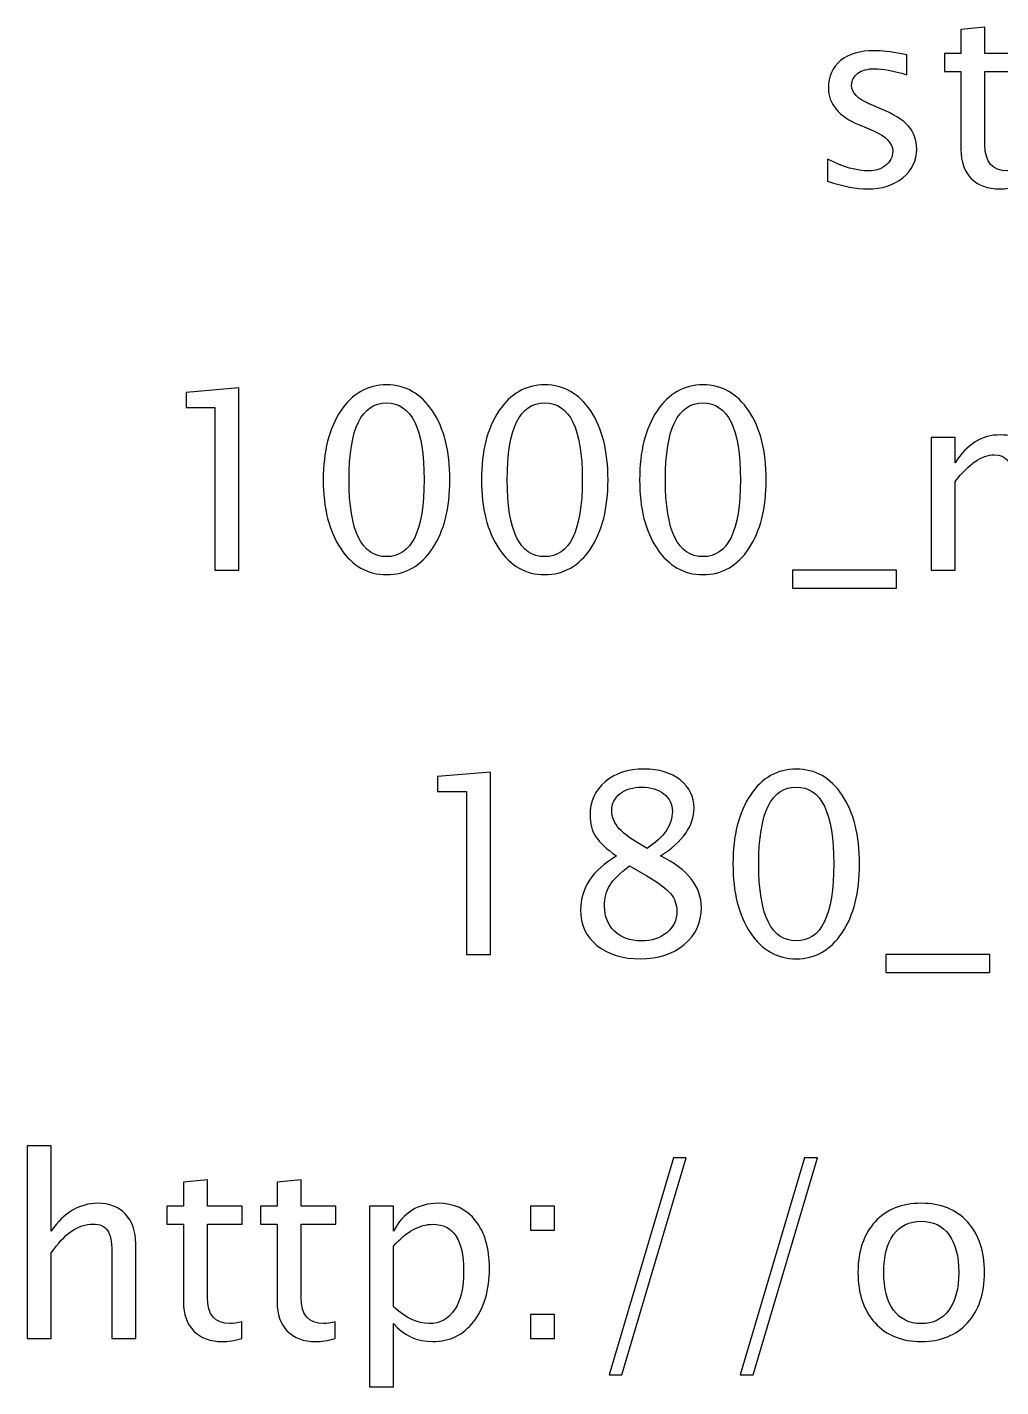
# Model space of a CAD drawing. Header units: centimetres. Extents: x -20.5 to 12.2, y -29.8 to 14.1.
# Drawn here: x -12.23 to -7.29, y 7.07 to 13.98 of the extents above; entities that cross this region are included whole.
import ezdxf

# ---------------------------------------------------------------- set-up
doc = ezdxf.new("R2010")
doc.units = ezdxf.units.CM
doc.header["$MEASUREMENT"] = 0
doc.layers.add('Layer 1', color=7, linetype='Continuous')

msp = doc.modelspace()

# ---------------------------------------------------------------- linework, layer by layer
at = {"layer": 'Layer 1'}
for points, knots in [([(-7.19645, 13.17065), (-7.23413, 13.16028), (-7.26693, 13.1552), (-7.29466, 13.1552), (-7.29466, 13.1552), (-7.35689, 13.1552), (-7.40536, 13.17298), (-7.44008, 13.20854), (-7.44008, 13.20854), (-7.475, 13.2441), (-7.49236, 13.29342), (-7.49236, 13.35671), (-7.49236, 13.35671), (-7.49236, 13.35671), (-7.49236, 13.7521), (-7.49236, 13.7521), (-7.49236, 13.7521), (-7.49236, 13.7521), (-7.5766, 13.7521), (-7.5766, 13.7521), (-7.5766, 13.7521), (-7.5766, 13.7521), (-7.5766, 13.84354), (-7.5766, 13.84354), (-7.5766, 13.84354), (-7.5766, 13.84354), (-7.49236, 13.84354), (-7.49236, 13.84354), (-7.49236, 13.84354), (-7.49236, 13.84354), (-7.49236, 13.96525), (-7.49236, 13.96525), (-7.49236, 13.96525), (-7.49236, 13.96525), (-7.37044, 13.97689), (-7.37044, 13.97689), (-7.37044, 13.97689), (-7.37044, 13.97689), (-7.37044, 13.84354), (-7.37044, 13.84354), (-7.37044, 13.84354), (-7.37044, 13.84354), (-7.19391, 13.84354), (-7.19391, 13.84354), (-7.19391, 13.84354), (-7.19391, 13.84354), (-7.19391, 13.7521), (-7.19391, 13.7521), (-7.19391, 13.7521), (-7.19391, 13.7521), (-7.37044, 13.7521), (-7.37044, 13.7521), (-7.37044, 13.7521), (-7.37044, 13.7521), (-7.37044, 13.37872), (-7.37044, 13.37872), (-7.37044, 13.37872), (-7.37044, 13.29067), (-7.33213, 13.24664), (-7.25572, 13.24664), (-7.25572, 13.24664), (-7.23942, 13.24664), (-7.21973, 13.24939), (-7.19645, 13.25468), (-7.19645, 13.25468), (-7.19645, 13.25468), (-7.19645, 13.17065), (-7.19645, 13.17065)], [0, 0, 0, 0, 0.0555556, 0.0555556, 0.0555556, 0.0555556, 0.1111111, 0.1111111, 0.1111111, 0.1111111, 0.1666667, 0.1666667, 0.1666667, 0.1666667, 0.2222222, 0.2222222, 0.2222222, 0.2222222, 0.2777778, 0.2777778, 0.2777778, 0.2777778, 0.3333333, 0.3333333, 0.3333333, 0.3333333, 0.3888889, 0.3888889, 0.3888889, 0.3888889, 0.4444444, 0.4444444, 0.4444444, 0.4444444, 0.5, 0.5, 0.5, 0.5, 0.5555556, 0.5555556, 0.5555556, 0.5555556, 0.6111111, 0.6111111, 0.6111111, 0.6111111, 0.6666667, 0.6666667, 0.6666667, 0.6666667, 0.7222222, 0.7222222, 0.7222222, 0.7222222, 0.7777778, 0.7777778, 0.7777778, 0.7777778, 0.8333333, 0.8333333, 0.8333333, 0.8333333, 0.8888889, 0.8888889, 0.8888889, 0.8888889, 1, 1, 1, 1]), ([(-8.16906, 13.19457), (-8.16906, 13.19457), (-8.16906, 13.30633), (-8.16906, 13.30633), (-8.16906, 13.30633), (-8.08926, 13.26654), (-8.02005, 13.24664), (-7.96099, 13.24664), (-7.96099, 13.24664), (-7.92585, 13.24664), (-7.89664, 13.25617), (-7.87357, 13.27522), (-7.87357, 13.27522), (-7.8505, 13.29405), (-7.83886, 13.31776), (-7.83886, 13.34634), (-7.83886, 13.34634), (-7.83886, 13.38803), (-7.87124, 13.42254), (-7.93601, 13.44984), (-7.93601, 13.44984), (-7.93601, 13.44984), (-8.00735, 13.48011), (-8.00735, 13.48011), (-8.00735, 13.48011), (-8.11254, 13.52371), (-8.16525, 13.58679), (-8.16525, 13.6687), (-8.16525, 13.6687), (-8.16525, 13.72734), (-8.14451, 13.77348), (-8.10302, 13.80713), (-8.10302, 13.80713), (-8.06153, 13.84079), (-8.00459, 13.85751), (-7.93242, 13.85751), (-7.93242, 13.85751), (-7.89495, 13.85751), (-7.84838, 13.85243), (-7.79314, 13.84206), (-7.79314, 13.84206), (-7.79314, 13.84206), (-7.76774, 13.83719), (-7.76774, 13.83719), (-7.76774, 13.83719), (-7.76774, 13.83719), (-7.76774, 13.73559), (-7.76774, 13.73559), (-7.76774, 13.73559), (-7.83568, 13.75591), (-7.88987, 13.76607), (-7.9303, 13.76607), (-7.9303, 13.76607), (-7.96586, 13.76607), (-7.99401, 13.75824), (-8.01539, 13.74279), (-8.01539, 13.74279), (-8.03656, 13.72734), (-8.04714, 13.70659), (-8.04714, 13.68056), (-8.04714, 13.68056), (-8.04714, 13.64394), (-8.01751, 13.61282), (-7.95803, 13.58764), (-7.95803, 13.58764), (-7.95803, 13.58764), (-7.8994, 13.56287), (-7.8994, 13.56287), (-7.8994, 13.56287), (-7.83293, 13.53493), (-7.78594, 13.5053), (-7.75843, 13.47418), (-7.75843, 13.47418), (-7.7307, 13.44307), (-7.71694, 13.40412), (-7.71694, 13.35755), (-7.71694, 13.35755), (-7.71694, 13.2985), (-7.74022, 13.25003), (-7.787, 13.21214), (-7.787, 13.21214), (-7.83357, 13.17425), (-7.89326, 13.1552), (-7.96586, 13.1552), (-7.96586, 13.1552), (-8.02174, 13.1552), (-8.08926, 13.16832), (-8.16906, 13.19457)], [0, 0, 0, 0, 0.0434783, 0.0434783, 0.0434783, 0.0434783, 0.0869565, 0.0869565, 0.0869565, 0.0869565, 0.1304348, 0.1304348, 0.1304348, 0.1304348, 0.173913, 0.173913, 0.173913, 0.173913, 0.2173913, 0.2173913, 0.2173913, 0.2173913, 0.2608696, 0.2608696, 0.2608696, 0.2608696, 0.3043478, 0.3043478, 0.3043478, 0.3043478, 0.3478261, 0.3478261, 0.3478261, 0.3478261, 0.3913043, 0.3913043, 0.3913043, 0.3913043, 0.4347826, 0.4347826, 0.4347826, 0.4347826, 0.4782609, 0.4782609, 0.4782609, 0.4782609, 0.5217391, 0.5217391, 0.5217391, 0.5217391, 0.5652174, 0.5652174, 0.5652174, 0.5652174, 0.6086957, 0.6086957, 0.6086957, 0.6086957, 0.6521739, 0.6521739, 0.6521739, 0.6521739, 0.6956522, 0.6956522, 0.6956522, 0.6956522, 0.7391304, 0.7391304, 0.7391304, 0.7391304, 0.7826087, 0.7826087, 0.7826087, 0.7826087, 0.826087, 0.826087, 0.826087, 0.826087, 0.8695652, 0.8695652, 0.8695652, 0.8695652, 0.9130435, 0.9130435, 0.9130435, 0.9130435, 1, 1, 1, 1]), ([(-10.40838, 11.19601), (-10.50469, 11.19601), (-10.58237, 11.24025), (-10.64121, 11.32851), (-10.64121, 11.32851), (-10.70027, 11.41678), (-10.72969, 11.5332), (-10.72969, 11.67798), (-10.72969, 11.67798), (-10.72969, 11.82276), (-10.70027, 11.93917), (-10.64121, 12.02744), (-10.64121, 12.02744), (-10.58237, 12.1157), (-10.50469, 12.15994), (-10.40838, 12.15994), (-10.40838, 12.15994), (-10.31165, 12.15994), (-10.23397, 12.11591), (-10.17512, 12.02786), (-10.17512, 12.02786), (-10.11649, 11.93981), (-10.08707, 11.82318), (-10.08707, 11.67798), (-10.08707, 11.67798), (-10.08707, 11.5332), (-10.11649, 11.41678), (-10.17512, 11.32851), (-10.17512, 11.32851), (-10.23397, 11.24025), (-10.31165, 11.19601), (-10.40838, 11.19601)], [0, 0, 0, 0, 0.1111111, 0.1111111, 0.1111111, 0.1111111, 0.2222222, 0.2222222, 0.2222222, 0.2222222, 0.3333333, 0.3333333, 0.3333333, 0.3333333, 0.4444444, 0.4444444, 0.4444444, 0.4444444, 0.5555556, 0.5555556, 0.5555556, 0.5555556, 0.6666667, 0.6666667, 0.6666667, 0.6666667, 0.7777778, 0.7777778, 0.7777778, 0.7777778, 1, 1, 1, 1]), ([(-9.60532, 11.19601), (-9.70163, 11.19601), (-9.77931, 11.24025), (-9.83815, 11.32851), (-9.83815, 11.32851), (-9.89721, 11.41678), (-9.92663, 11.5332), (-9.92663, 11.67798), (-9.92663, 11.67798), (-9.92663, 11.82276), (-9.89721, 11.93917), (-9.83815, 12.02744), (-9.83815, 12.02744), (-9.77931, 12.1157), (-9.70163, 12.15994), (-9.60532, 12.15994), (-9.60532, 12.15994), (-9.50859, 12.15994), (-9.43091, 12.11591), (-9.37206, 12.02786), (-9.37206, 12.02786), (-9.31343, 11.93981), (-9.28401, 11.82318), (-9.28401, 11.67798), (-9.28401, 11.67798), (-9.28401, 11.5332), (-9.31343, 11.41678), (-9.37206, 11.32851), (-9.37206, 11.32851), (-9.43091, 11.24025), (-9.50859, 11.19601), (-9.60532, 11.19601)], [0, 0, 0, 0, 0.1111111, 0.1111111, 0.1111111, 0.1111111, 0.2222222, 0.2222222, 0.2222222, 0.2222222, 0.3333333, 0.3333333, 0.3333333, 0.3333333, 0.4444444, 0.4444444, 0.4444444, 0.4444444, 0.5555556, 0.5555556, 0.5555556, 0.5555556, 0.6666667, 0.6666667, 0.6666667, 0.6666667, 0.7777778, 0.7777778, 0.7777778, 0.7777778, 1, 1, 1, 1]), ([(-8.80226, 11.19601), (-8.89857, 11.19601), (-8.97625, 11.24025), (-9.03509, 11.32851), (-9.03509, 11.32851), (-9.09415, 11.41678), (-9.12357, 11.5332), (-9.12357, 11.67798), (-9.12357, 11.67798), (-9.12357, 11.82276), (-9.09415, 11.93917), (-9.03509, 12.02744), (-9.03509, 12.02744), (-8.97625, 12.1157), (-8.89857, 12.15994), (-8.80226, 12.15994), (-8.80226, 12.15994), (-8.70553, 12.15994), (-8.62785, 12.11591), (-8.569, 12.02786), (-8.569, 12.02786), (-8.51037, 11.93981), (-8.48095, 11.82318), (-8.48095, 11.67798), (-8.48095, 11.67798), (-8.48095, 11.5332), (-8.51037, 11.41678), (-8.569, 11.32851), (-8.569, 11.32851), (-8.62785, 11.24025), (-8.70553, 11.19601), (-8.80226, 11.19601)], [0, 0, 0, 0, 0.1111111, 0.1111111, 0.1111111, 0.1111111, 0.2222222, 0.2222222, 0.2222222, 0.2222222, 0.3333333, 0.3333333, 0.3333333, 0.3333333, 0.4444444, 0.4444444, 0.4444444, 0.4444444, 0.5555556, 0.5555556, 0.5555556, 0.5555556, 0.6666667, 0.6666667, 0.6666667, 0.6666667, 0.7777778, 0.7777778, 0.7777778, 0.7777778, 1, 1, 1, 1]), ([(-11.28002, 11.21887), (-11.28002, 11.21887), (-11.28002, 12.04564), (-11.28002, 12.04564), (-11.28002, 12.04564), (-11.28002, 12.04564), (-11.42607, 12.04564), (-11.42607, 12.04564), (-11.42607, 12.04564), (-11.42607, 12.04564), (-11.42607, 12.12184), (-11.42607, 12.12184), (-11.42607, 12.12184), (-11.42607, 12.12184), (-11.1581, 12.1447), (-11.1581, 12.1447), (-11.1581, 12.1447), (-11.1581, 12.1447), (-11.1581, 11.21887), (-11.1581, 11.21887), (-11.1581, 11.21887), (-11.1581, 11.21887), (-11.28002, 11.21887), (-11.28002, 11.21887)], [0, 0, 0, 0, 0.1428571, 0.1428571, 0.1428571, 0.1428571, 0.2857143, 0.2857143, 0.2857143, 0.2857143, 0.4285714, 0.4285714, 0.4285714, 0.4285714, 0.5714286, 0.5714286, 0.5714286, 0.5714286, 0.7142857, 0.7142857, 0.7142857, 0.7142857, 1, 1, 1, 1]), ([(-10.40859, 11.28745), (-10.28138, 11.28745), (-10.21788, 11.41763), (-10.21788, 11.67798), (-10.21788, 11.67798), (-10.21788, 11.93833), (-10.28138, 12.0685), (-10.40859, 12.0685), (-10.40859, 12.0685), (-10.53538, 12.0685), (-10.59888, 11.93833), (-10.59888, 11.67798), (-10.59888, 11.67798), (-10.59888, 11.41763), (-10.53538, 11.28745), (-10.40859, 11.28745)], [0, 0, 0, 0, 0.2, 0.2, 0.2, 0.2, 0.4, 0.4, 0.4, 0.4, 0.6, 0.6, 0.6, 0.6, 1, 1, 1, 1]), ([(-9.60553, 11.28745), (-9.47832, 11.28745), (-9.41482, 11.41763), (-9.41482, 11.67798), (-9.41482, 11.67798), (-9.41482, 11.93833), (-9.47832, 12.0685), (-9.60553, 12.0685), (-9.60553, 12.0685), (-9.73232, 12.0685), (-9.79582, 11.93833), (-9.79582, 11.67798), (-9.79582, 11.67798), (-9.79582, 11.41763), (-9.73232, 11.28745), (-9.60553, 11.28745)], [0, 0, 0, 0, 0.2, 0.2, 0.2, 0.2, 0.4, 0.4, 0.4, 0.4, 0.6, 0.6, 0.6, 0.6, 1, 1, 1, 1]), ([(-8.80247, 11.28745), (-8.67526, 11.28745), (-8.61176, 11.41763), (-8.61176, 11.67798), (-8.61176, 11.67798), (-8.61176, 11.93833), (-8.67526, 12.0685), (-8.80247, 12.0685), (-8.80247, 12.0685), (-8.92926, 12.0685), (-8.99276, 11.93833), (-8.99276, 11.67798), (-8.99276, 11.67798), (-8.99276, 11.41763), (-8.92926, 11.28745), (-8.80247, 11.28745)], [0, 0, 0, 0, 0.2, 0.2, 0.2, 0.2, 0.4, 0.4, 0.4, 0.4, 0.6, 0.6, 0.6, 0.6, 1, 1, 1, 1]), ([(-7.6436, 11.21887), (-7.6436, 11.21887), (-7.6436, 11.89197), (-7.6436, 11.89197), (-7.6436, 11.89197), (-7.6436, 11.89197), (-7.52168, 11.89197), (-7.52168, 11.89197), (-7.52168, 11.89197), (-7.52168, 11.89197), (-7.52168, 11.76476), (-7.52168, 11.76476), (-7.52168, 11.76476), (-7.4622, 11.85895), (-7.386, 11.90594), (-7.29266, 11.90594), (-7.29266, 11.90594), (-7.2027, 11.90594), (-7.14153, 11.85895), (-7.10893, 11.76476), (-7.10893, 11.76476), (-7.05114, 11.8598), (-6.97579, 11.90721), (-6.88329, 11.90721), (-6.88329, 11.90721), (-6.82424, 11.90721), (-6.77831, 11.88985), (-6.7455, 11.85493), (-6.7455, 11.85493), (-6.71269, 11.82), (-6.69618, 11.77111), (-6.69618, 11.70824), (-6.69618, 11.70824), (-6.69618, 11.70824), (-6.69618, 11.21887), (-6.69618, 11.21887), (-6.69618, 11.21887), (-6.69618, 11.21887), (-6.8181, 11.21887), (-6.8181, 11.21887), (-6.8181, 11.21887), (-6.8181, 11.21887), (-6.8181, 11.68814), (-6.8181, 11.68814), (-6.8181, 11.68814), (-6.8181, 11.76476), (-6.84858, 11.80307), (-6.90954, 11.80307), (-6.90954, 11.80307), (-6.97283, 11.80307), (-7.03929, 11.75841), (-7.10893, 11.66887), (-7.10893, 11.66887), (-7.10893, 11.66887), (-7.10893, 11.21887), (-7.10893, 11.21887), (-7.10893, 11.21887), (-7.10893, 11.21887), (-7.23085, 11.21887), (-7.23085, 11.21887), (-7.23085, 11.21887), (-7.23085, 11.21887), (-7.23085, 11.68856), (-7.23085, 11.68856), (-7.23085, 11.68856), (-7.23085, 11.76582), (-7.26175, 11.80434), (-7.32377, 11.80434), (-7.32377, 11.80434), (-7.38537, 11.80434), (-7.45141, 11.75947), (-7.52168, 11.66951), (-7.52168, 11.66951), (-7.52168, 11.66951), (-7.52168, 11.21887), (-7.52168, 11.21887), (-7.52168, 11.21887), (-7.52168, 11.21887), (-7.6436, 11.21887), (-7.6436, 11.21887)], [0, 0, 0, 0, 0.047619, 0.047619, 0.047619, 0.047619, 0.0952381, 0.0952381, 0.0952381, 0.0952381, 0.1428571, 0.1428571, 0.1428571, 0.1428571, 0.1904762, 0.1904762, 0.1904762, 0.1904762, 0.2380952, 0.2380952, 0.2380952, 0.2380952, 0.2857143, 0.2857143, 0.2857143, 0.2857143, 0.3333333, 0.3333333, 0.3333333, 0.3333333, 0.3809524, 0.3809524, 0.3809524, 0.3809524, 0.4285714, 0.4285714, 0.4285714, 0.4285714, 0.4761905, 0.4761905, 0.4761905, 0.4761905, 0.5238095, 0.5238095, 0.5238095, 0.5238095, 0.5714286, 0.5714286, 0.5714286, 0.5714286, 0.6190476, 0.6190476, 0.6190476, 0.6190476, 0.6666667, 0.6666667, 0.6666667, 0.6666667, 0.7142857, 0.7142857, 0.7142857, 0.7142857, 0.7619048, 0.7619048, 0.7619048, 0.7619048, 0.8095238, 0.8095238, 0.8095238, 0.8095238, 0.8571429, 0.8571429, 0.8571429, 0.8571429, 0.9047619, 0.9047619, 0.9047619, 0.9047619, 1, 1, 1, 1]), ([(-8.34718, 11.12743), (-8.34718, 11.12743), (-8.34718, 11.21887), (-8.34718, 11.21887), (-8.34718, 11.21887), (-8.34718, 11.21887), (-7.81886, 11.21887), (-7.81886, 11.21887), (-7.81886, 11.21887), (-7.81886, 11.21887), (-7.81886, 11.12743), (-7.81886, 11.12743), (-7.81886, 11.12743), (-7.81886, 11.12743), (-8.34718, 11.12743), (-8.34718, 11.12743)], [0, 0, 0, 0, 0.2, 0.2, 0.2, 0.2, 0.4, 0.4, 0.4, 0.4, 0.6, 0.6, 0.6, 0.6, 1, 1, 1, 1]), ([(-10.00314, 9.2673), (-10.00314, 9.2673), (-10.00314, 10.09407), (-10.00314, 10.09407), (-10.00314, 10.09407), (-10.00314, 10.09407), (-10.14919, 10.09407), (-10.14919, 10.09407), (-10.14919, 10.09407), (-10.14919, 10.09407), (-10.14919, 10.17027), (-10.14919, 10.17027), (-10.14919, 10.17027), (-10.14919, 10.17027), (-9.88122, 10.19313), (-9.88122, 10.19313), (-9.88122, 10.19313), (-9.88122, 10.19313), (-9.88122, 9.2673), (-9.88122, 9.2673), (-9.88122, 9.2673), (-9.88122, 9.2673), (-10.00314, 9.2673), (-10.00314, 9.2673)], [0, 0, 0, 0, 0.1428571, 0.1428571, 0.1428571, 0.1428571, 0.2857143, 0.2857143, 0.2857143, 0.2857143, 0.4285714, 0.4285714, 0.4285714, 0.4285714, 0.5714286, 0.5714286, 0.5714286, 0.5714286, 0.7142857, 0.7142857, 0.7142857, 0.7142857, 1, 1, 1, 1]), ([(-9.24072, 9.76705), (-9.2911, 9.80218), (-9.32623, 9.83478), (-9.34592, 9.86505), (-9.34592, 9.86505), (-9.3656, 9.8951), (-9.37534, 9.93151), (-9.37534, 9.97406), (-9.37534, 9.97406), (-9.37534, 10.04348), (-9.34994, 10.1), (-9.29935, 10.14339), (-9.29935, 10.14339), (-9.24855, 10.18678), (-9.1823, 10.20837), (-9.1006, 10.20837), (-9.1006, 10.20837), (-9.02524, 10.20837), (-8.96407, 10.18996), (-8.91729, 10.15313), (-8.91729, 10.15313), (-8.87051, 10.11651), (-8.84702, 10.06867), (-8.84702, 10.01004), (-8.84702, 10.01004), (-8.84702, 9.92114), (-8.90396, 9.84007), (-9.01762, 9.76705), (-9.01762, 9.76705), (-8.8794, 9.69931), (-8.81019, 9.61189), (-8.81019, 9.50479), (-8.81019, 9.50479), (-8.81019, 9.42838), (-8.83919, 9.36594), (-8.89697, 9.31725), (-8.89697, 9.31725), (-8.95476, 9.26878), (-9.02905, 9.24444), (-9.12007, 9.24444), (-9.12007, 9.24444), (-9.21087, 9.24444), (-9.28411, 9.2673), (-9.33999, 9.31302), (-9.33999, 9.31302), (-9.39566, 9.35853), (-9.4236, 9.41864), (-9.4236, 9.49294), (-9.4236, 9.49294), (-9.4236, 9.603), (-9.36264, 9.69423), (-9.24072, 9.76705)], [0, 0, 0, 0, 0.0714286, 0.0714286, 0.0714286, 0.0714286, 0.1428571, 0.1428571, 0.1428571, 0.1428571, 0.2142857, 0.2142857, 0.2142857, 0.2142857, 0.2857143, 0.2857143, 0.2857143, 0.2857143, 0.3571429, 0.3571429, 0.3571429, 0.3571429, 0.4285714, 0.4285714, 0.4285714, 0.4285714, 0.5, 0.5, 0.5, 0.5, 0.5714286, 0.5714286, 0.5714286, 0.5714286, 0.6428571, 0.6428571, 0.6428571, 0.6428571, 0.7142857, 0.7142857, 0.7142857, 0.7142857, 0.7857143, 0.7857143, 0.7857143, 0.7857143, 0.8571429, 0.8571429, 0.8571429, 0.8571429, 1, 1, 1, 1]), ([(-8.32844, 9.24444), (-8.42475, 9.24444), (-8.50243, 9.28868), (-8.56127, 9.37694), (-8.56127, 9.37694), (-8.62033, 9.46521), (-8.64975, 9.58163), (-8.64975, 9.72641), (-8.64975, 9.72641), (-8.64975, 9.87119), (-8.62033, 9.9876), (-8.56127, 10.07587), (-8.56127, 10.07587), (-8.50243, 10.16413), (-8.42475, 10.20837), (-8.32844, 10.20837), (-8.32844, 10.20837), (-8.23171, 10.20837), (-8.15403, 10.16434), (-8.09518, 10.07629), (-8.09518, 10.07629), (-8.03655, 9.98824), (-8.00713, 9.87161), (-8.00713, 9.72641), (-8.00713, 9.72641), (-8.00713, 9.58163), (-8.03655, 9.46521), (-8.09518, 9.37694), (-8.09518, 9.37694), (-8.15403, 9.28868), (-8.23171, 9.24444), (-8.32844, 9.24444)], [0, 0, 0, 0, 0.1111111, 0.1111111, 0.1111111, 0.1111111, 0.2222222, 0.2222222, 0.2222222, 0.2222222, 0.3333333, 0.3333333, 0.3333333, 0.3333333, 0.4444444, 0.4444444, 0.4444444, 0.4444444, 0.5555556, 0.5555556, 0.5555556, 0.5555556, 0.6666667, 0.6666667, 0.6666667, 0.6666667, 0.7777778, 0.7777778, 0.7777778, 0.7777778, 1, 1, 1, 1]), ([(-9.08578, 9.80536), (-9.00027, 9.86187), (-8.95751, 9.92453), (-8.95751, 9.99374), (-8.95751, 9.99374), (-8.95751, 10.03078), (-8.9719, 10.06042), (-9.00048, 10.08306), (-9.00048, 10.08306), (-9.02926, 10.10571), (-9.06673, 10.11693), (-9.11308, 10.11693), (-9.11308, 10.11693), (-9.15796, 10.11693), (-9.19458, 10.10592), (-9.22273, 10.0837), (-9.22273, 10.0837), (-9.25088, 10.06147), (-9.26485, 10.0329), (-9.26485, 9.99755), (-9.26485, 9.99755), (-9.26485, 9.96326), (-9.25215, 9.93236), (-9.22675, 9.90484), (-9.22675, 9.90484), (-9.20135, 9.87754), (-9.15436, 9.8443), (-9.08578, 9.80536)], [0, 0, 0, 0, 0.125, 0.125, 0.125, 0.125, 0.25, 0.25, 0.25, 0.25, 0.375, 0.375, 0.375, 0.375, 0.5, 0.5, 0.5, 0.5, 0.625, 0.625, 0.625, 0.625, 0.75, 0.75, 0.75, 0.75, 1, 1, 1, 1]), ([(-8.32865, 9.33588), (-8.20144, 9.33588), (-8.13794, 9.46606), (-8.13794, 9.72641), (-8.13794, 9.72641), (-8.13794, 9.98676), (-8.20144, 10.11693), (-8.32865, 10.11693), (-8.32865, 10.11693), (-8.45544, 10.11693), (-8.51894, 9.98676), (-8.51894, 9.72641), (-8.51894, 9.72641), (-8.51894, 9.46606), (-8.45544, 9.33588), (-8.32865, 9.33588)], [0, 0, 0, 0, 0.2, 0.2, 0.2, 0.2, 0.4, 0.4, 0.4, 0.4, 0.6, 0.6, 0.6, 0.6, 1, 1, 1, 1]), ([(-9.17426, 9.71752), (-9.22379, 9.67942), (-9.25744, 9.64618), (-9.27522, 9.61782), (-9.27522, 9.61782), (-9.29279, 9.58946), (-9.30168, 9.55432), (-9.30168, 9.51199), (-9.30168, 9.51199), (-9.30168, 9.45949), (-9.28475, 9.41695), (-9.25067, 9.38456), (-9.25067, 9.38456), (-9.21659, 9.35218), (-9.17193, 9.33588), (-9.11626, 9.33588), (-9.11626, 9.33588), (-9.06271, 9.33588), (-9.0191, 9.34964), (-8.98545, 9.37737), (-8.98545, 9.37737), (-8.95158, 9.4051), (-8.93465, 9.44108), (-8.93465, 9.48532), (-8.93465, 9.48532), (-8.93465, 9.52088), (-8.94502, 9.55115), (-8.96598, 9.5757), (-8.96598, 9.5757), (-8.98693, 9.60025), (-9.02736, 9.63031), (-9.08726, 9.66587), (-9.08726, 9.66587), (-9.08726, 9.66587), (-9.17426, 9.71752), (-9.17426, 9.71752)], [0, 0, 0, 0, 0.1, 0.1, 0.1, 0.1, 0.2, 0.2, 0.2, 0.2, 0.3, 0.3, 0.3, 0.3, 0.4, 0.4, 0.4, 0.4, 0.5, 0.5, 0.5, 0.5, 0.6, 0.6, 0.6, 0.6, 0.7, 0.7, 0.7, 0.7, 0.8, 0.8, 0.8, 0.8, 1, 1, 1, 1]), ([(-7.87336, 9.17586), (-7.87336, 9.17586), (-7.87336, 9.2673), (-7.87336, 9.2673), (-7.87336, 9.2673), (-7.87336, 9.2673), (-7.34504, 9.2673), (-7.34504, 9.2673), (-7.34504, 9.2673), (-7.34504, 9.2673), (-7.34504, 9.17586), (-7.34504, 9.17586), (-7.34504, 9.17586), (-7.34504, 9.17586), (-7.87336, 9.17586), (-7.87336, 9.17586)], [0, 0, 0, 0, 0.2, 0.2, 0.2, 0.2, 0.4, 0.4, 0.4, 0.4, 0.6, 0.6, 0.6, 0.6, 1, 1, 1, 1]), ([(-12.23274, 7.31573), (-12.23274, 7.31573), (-12.23274, 8.2949), (-12.23274, 8.2949), (-12.23274, 8.2949), (-12.23274, 8.2949), (-12.11082, 8.2949), (-12.11082, 8.2949), (-12.11082, 8.2949), (-12.11082, 8.2949), (-12.11082, 7.86162), (-12.11082, 7.86162), (-12.11082, 7.86162), (-12.04626, 7.95581), (-11.9671, 8.0028), (-11.87354, 8.0028), (-11.87354, 8.0028), (-11.8147, 8.0028), (-11.76792, 7.98439), (-11.73342, 7.94734), (-11.73342, 7.94734), (-11.69892, 7.91051), (-11.68156, 7.86077), (-11.68156, 7.79854), (-11.68156, 7.79854), (-11.68156, 7.79854), (-11.68156, 7.31573), (-11.68156, 7.31573), (-11.68156, 7.31573), (-11.68156, 7.31573), (-11.80348, 7.31573), (-11.80348, 7.31573), (-11.80348, 7.31573), (-11.80348, 7.31573), (-11.80348, 7.75875), (-11.80348, 7.75875), (-11.80348, 7.75875), (-11.80348, 7.8087), (-11.81089, 7.84426), (-11.82549, 7.86543), (-11.82549, 7.86543), (-11.84031, 7.88681), (-11.86465, 7.89739), (-11.89873, 7.89739), (-11.89873, 7.89739), (-11.97366, 7.89739), (-12.04436, 7.8485), (-12.11082, 7.75071), (-12.11082, 7.75071), (-12.11082, 7.75071), (-12.11082, 7.31573), (-12.11082, 7.31573), (-12.11082, 7.31573), (-12.11082, 7.31573), (-12.23274, 7.31573), (-12.23274, 7.31573)], [0, 0, 0, 0, 0.0666667, 0.0666667, 0.0666667, 0.0666667, 0.1333333, 0.1333333, 0.1333333, 0.1333333, 0.2, 0.2, 0.2, 0.2, 0.2666667, 0.2666667, 0.2666667, 0.2666667, 0.3333333, 0.3333333, 0.3333333, 0.3333333, 0.4, 0.4, 0.4, 0.4, 0.4666667, 0.4666667, 0.4666667, 0.4666667, 0.5333333, 0.5333333, 0.5333333, 0.5333333, 0.6, 0.6, 0.6, 0.6, 0.6666667, 0.6666667, 0.6666667, 0.6666667, 0.7333333, 0.7333333, 0.7333333, 0.7333333, 0.8, 0.8, 0.8, 0.8, 0.8666667, 0.8666667, 0.8666667, 0.8666667, 1, 1, 1, 1]), ([(-9.2783, 7.13158), (-9.2783, 7.13158), (-8.9517, 8.23394), (-8.9517, 8.23394), (-8.9517, 8.23394), (-8.9517, 8.23394), (-8.88714, 8.23394), (-8.88714, 8.23394), (-8.88714, 8.23394), (-8.88714, 8.23394), (-9.21374, 7.13158), (-9.21374, 7.13158), (-9.21374, 7.13158), (-9.21374, 7.13158), (-9.2783, 7.13158), (-9.2783, 7.13158)], [0, 0, 0, 0, 0.2, 0.2, 0.2, 0.2, 0.4, 0.4, 0.4, 0.4, 0.6, 0.6, 0.6, 0.6, 1, 1, 1, 1]), ([(-8.6124, 7.13158), (-8.6124, 7.13158), (-8.2858, 8.23394), (-8.2858, 8.23394), (-8.2858, 8.23394), (-8.2858, 8.23394), (-8.22124, 8.23394), (-8.22124, 8.23394), (-8.22124, 8.23394), (-8.22124, 8.23394), (-8.54784, 7.13158), (-8.54784, 7.13158), (-8.54784, 7.13158), (-8.54784, 7.13158), (-8.6124, 7.13158), (-8.6124, 7.13158)], [0, 0, 0, 0, 0.2, 0.2, 0.2, 0.2, 0.4, 0.4, 0.4, 0.4, 0.6, 0.6, 0.6, 0.6, 1, 1, 1, 1]), ([(-11.1435, 7.31594), (-11.18118, 7.30557), (-11.21398, 7.30049), (-11.24171, 7.30049), (-11.24171, 7.30049), (-11.30394, 7.30049), (-11.35241, 7.31827), (-11.38713, 7.35383), (-11.38713, 7.35383), (-11.42205, 7.38939), (-11.43941, 7.43871), (-11.43941, 7.502), (-11.43941, 7.502), (-11.43941, 7.502), (-11.43941, 7.89739), (-11.43941, 7.89739), (-11.43941, 7.89739), (-11.43941, 7.89739), (-11.52365, 7.89739), (-11.52365, 7.89739), (-11.52365, 7.89739), (-11.52365, 7.89739), (-11.52365, 7.98883), (-11.52365, 7.98883), (-11.52365, 7.98883), (-11.52365, 7.98883), (-11.43941, 7.98883), (-11.43941, 7.98883), (-11.43941, 7.98883), (-11.43941, 7.98883), (-11.43941, 8.11054), (-11.43941, 8.11054), (-11.43941, 8.11054), (-11.43941, 8.11054), (-11.31749, 8.12218), (-11.31749, 8.12218), (-11.31749, 8.12218), (-11.31749, 8.12218), (-11.31749, 7.98883), (-11.31749, 7.98883), (-11.31749, 7.98883), (-11.31749, 7.98883), (-11.14096, 7.98883), (-11.14096, 7.98883), (-11.14096, 7.98883), (-11.14096, 7.98883), (-11.14096, 7.89739), (-11.14096, 7.89739), (-11.14096, 7.89739), (-11.14096, 7.89739), (-11.31749, 7.89739), (-11.31749, 7.89739), (-11.31749, 7.89739), (-11.31749, 7.89739), (-11.31749, 7.52401), (-11.31749, 7.52401), (-11.31749, 7.52401), (-11.31749, 7.43596), (-11.27918, 7.39193), (-11.20277, 7.39193), (-11.20277, 7.39193), (-11.18647, 7.39193), (-11.16678, 7.39468), (-11.1435, 7.39997), (-11.1435, 7.39997), (-11.1435, 7.39997), (-11.1435, 7.31594), (-11.1435, 7.31594)], [0, 0, 0, 0, 0.0555556, 0.0555556, 0.0555556, 0.0555556, 0.1111111, 0.1111111, 0.1111111, 0.1111111, 0.1666667, 0.1666667, 0.1666667, 0.1666667, 0.2222222, 0.2222222, 0.2222222, 0.2222222, 0.2777778, 0.2777778, 0.2777778, 0.2777778, 0.3333333, 0.3333333, 0.3333333, 0.3333333, 0.3888889, 0.3888889, 0.3888889, 0.3888889, 0.4444444, 0.4444444, 0.4444444, 0.4444444, 0.5, 0.5, 0.5, 0.5, 0.5555556, 0.5555556, 0.5555556, 0.5555556, 0.6111111, 0.6111111, 0.6111111, 0.6111111, 0.6666667, 0.6666667, 0.6666667, 0.6666667, 0.7222222, 0.7222222, 0.7222222, 0.7222222, 0.7777778, 0.7777778, 0.7777778, 0.7777778, 0.8333333, 0.8333333, 0.8333333, 0.8333333, 0.8888889, 0.8888889, 0.8888889, 0.8888889, 1, 1, 1, 1]), ([(-10.66852, 7.31594), (-10.7062, 7.30557), (-10.739, 7.30049), (-10.76673, 7.30049), (-10.76673, 7.30049), (-10.82896, 7.30049), (-10.87743, 7.31827), (-10.91215, 7.35383), (-10.91215, 7.35383), (-10.94707, 7.38939), (-10.96443, 7.43871), (-10.96443, 7.502), (-10.96443, 7.502), (-10.96443, 7.502), (-10.96443, 7.89739), (-10.96443, 7.89739), (-10.96443, 7.89739), (-10.96443, 7.89739), (-11.04867, 7.89739), (-11.04867, 7.89739), (-11.04867, 7.89739), (-11.04867, 7.89739), (-11.04867, 7.98883), (-11.04867, 7.98883), (-11.04867, 7.98883), (-11.04867, 7.98883), (-10.96443, 7.98883), (-10.96443, 7.98883), (-10.96443, 7.98883), (-10.96443, 7.98883), (-10.96443, 8.11054), (-10.96443, 8.11054), (-10.96443, 8.11054), (-10.96443, 8.11054), (-10.84251, 8.12218), (-10.84251, 8.12218), (-10.84251, 8.12218), (-10.84251, 8.12218), (-10.84251, 7.98883), (-10.84251, 7.98883), (-10.84251, 7.98883), (-10.84251, 7.98883), (-10.66598, 7.98883), (-10.66598, 7.98883), (-10.66598, 7.98883), (-10.66598, 7.98883), (-10.66598, 7.89739), (-10.66598, 7.89739), (-10.66598, 7.89739), (-10.66598, 7.89739), (-10.84251, 7.89739), (-10.84251, 7.89739), (-10.84251, 7.89739), (-10.84251, 7.89739), (-10.84251, 7.52401), (-10.84251, 7.52401), (-10.84251, 7.52401), (-10.84251, 7.43596), (-10.8042, 7.39193), (-10.72779, 7.39193), (-10.72779, 7.39193), (-10.71149, 7.39193), (-10.6918, 7.39468), (-10.66852, 7.39997), (-10.66852, 7.39997), (-10.66852, 7.39997), (-10.66852, 7.31594), (-10.66852, 7.31594)], [0, 0, 0, 0, 0.0555556, 0.0555556, 0.0555556, 0.0555556, 0.1111111, 0.1111111, 0.1111111, 0.1111111, 0.1666667, 0.1666667, 0.1666667, 0.1666667, 0.2222222, 0.2222222, 0.2222222, 0.2222222, 0.2777778, 0.2777778, 0.2777778, 0.2777778, 0.3333333, 0.3333333, 0.3333333, 0.3333333, 0.3888889, 0.3888889, 0.3888889, 0.3888889, 0.4444444, 0.4444444, 0.4444444, 0.4444444, 0.5, 0.5, 0.5, 0.5, 0.5555556, 0.5555556, 0.5555556, 0.5555556, 0.6111111, 0.6111111, 0.6111111, 0.6111111, 0.6666667, 0.6666667, 0.6666667, 0.6666667, 0.7222222, 0.7222222, 0.7222222, 0.7222222, 0.7777778, 0.7777778, 0.7777778, 0.7777778, 0.8333333, 0.8333333, 0.8333333, 0.8333333, 0.8888889, 0.8888889, 0.8888889, 0.8888889, 1, 1, 1, 1]), ([(-10.49453, 7.07062), (-10.49453, 7.07062), (-10.49453, 7.98883), (-10.49453, 7.98883), (-10.49453, 7.98883), (-10.49453, 7.98883), (-10.37261, 7.98883), (-10.37261, 7.98883), (-10.37261, 7.98883), (-10.37261, 7.98883), (-10.37261, 7.86162), (-10.37261, 7.86162), (-10.37261, 7.86162), (-10.32266, 7.95581), (-10.24751, 8.0028), (-10.1474, 8.0028), (-10.1474, 8.0028), (-10.06633, 8.0028), (-10.00262, 7.97338), (-9.95605, 7.91432), (-9.95605, 7.91432), (-9.90948, 7.85527), (-9.8862, 7.77462), (-9.8862, 7.67239), (-9.8862, 7.67239), (-9.8862, 7.56105), (-9.91266, 7.47109), (-9.96536, 7.40294), (-9.96536, 7.40294), (-10.01807, 7.33457), (-10.08749, 7.30049), (-10.17343, 7.30049), (-10.17343, 7.30049), (-10.25323, 7.30049), (-10.31969, 7.33097), (-10.37261, 7.39214), (-10.37261, 7.39214), (-10.37261, 7.39214), (-10.37261, 7.07062), (-10.37261, 7.07062), (-10.37261, 7.07062), (-10.37261, 7.07062), (-10.49453, 7.07062), (-10.49453, 7.07062)], [0, 0, 0, 0, 0.0833333, 0.0833333, 0.0833333, 0.0833333, 0.1666667, 0.1666667, 0.1666667, 0.1666667, 0.25, 0.25, 0.25, 0.25, 0.3333333, 0.3333333, 0.3333333, 0.3333333, 0.4166667, 0.4166667, 0.4166667, 0.4166667, 0.5, 0.5, 0.5, 0.5, 0.5833333, 0.5833333, 0.5833333, 0.5833333, 0.6666667, 0.6666667, 0.6666667, 0.6666667, 0.75, 0.75, 0.75, 0.75, 0.8333333, 0.8333333, 0.8333333, 0.8333333, 1, 1, 1, 1]), ([(-9.6775, 7.86691), (-9.6775, 7.86691), (-9.6775, 7.98883), (-9.6775, 7.98883), (-9.6775, 7.98883), (-9.6775, 7.98883), (-9.55558, 7.98883), (-9.55558, 7.98883), (-9.55558, 7.98883), (-9.55558, 7.98883), (-9.55558, 7.86691), (-9.55558, 7.86691), (-9.55558, 7.86691), (-9.55558, 7.86691), (-9.6775, 7.86691), (-9.6775, 7.86691)], [0, 0, 0, 0, 0.2, 0.2, 0.2, 0.2, 0.4, 0.4, 0.4, 0.4, 0.6, 0.6, 0.6, 0.6, 1, 1, 1, 1]), ([(-7.69377, 7.30049), (-7.79262, 7.30049), (-7.87093, 7.33203), (-7.92851, 7.39511), (-7.92851, 7.39511), (-7.98629, 7.45818), (-8.01508, 7.54391), (-8.01508, 7.65207), (-8.01508, 7.65207), (-8.01508, 7.76002), (-7.98629, 7.84553), (-7.92851, 7.9084), (-7.92851, 7.9084), (-7.87093, 7.97126), (-7.79262, 8.0028), (-7.69377, 8.0028), (-7.69377, 8.0028), (-7.59492, 8.0028), (-7.5166, 7.97126), (-7.45903, 7.9084), (-7.45903, 7.9084), (-7.40125, 7.84553), (-7.37246, 7.76002), (-7.37246, 7.65207), (-7.37246, 7.65207), (-7.37246, 7.54391), (-7.40125, 7.45818), (-7.45903, 7.39511), (-7.45903, 7.39511), (-7.5166, 7.33203), (-7.59492, 7.30049), (-7.69377, 7.30049)], [0, 0, 0, 0, 0.1111111, 0.1111111, 0.1111111, 0.1111111, 0.2222222, 0.2222222, 0.2222222, 0.2222222, 0.3333333, 0.3333333, 0.3333333, 0.3333333, 0.4444444, 0.4444444, 0.4444444, 0.4444444, 0.5555556, 0.5555556, 0.5555556, 0.5555556, 0.6666667, 0.6666667, 0.6666667, 0.6666667, 0.7777778, 0.7777778, 0.7777778, 0.7777778, 1, 1, 1, 1]), ([(-10.37261, 7.47617), (-10.30974, 7.42008), (-10.24984, 7.39193), (-10.1929, 7.39193), (-10.1929, 7.39193), (-10.13681, 7.39193), (-10.09342, 7.41543), (-10.06294, 7.4622), (-10.06294, 7.4622), (-10.03225, 7.50898), (-10.01701, 7.57481), (-10.01701, 7.6599), (-10.01701, 7.6599), (-10.01701, 7.81738), (-10.06908, 7.89612), (-10.17322, 7.89612), (-10.17322, 7.89612), (-10.24138, 7.89612), (-10.30784, 7.85929), (-10.37261, 7.78542), (-10.37261, 7.78542), (-10.37261, 7.78542), (-10.37261, 7.47617), (-10.37261, 7.47617)], [0, 0, 0, 0, 0.1428571, 0.1428571, 0.1428571, 0.1428571, 0.2857143, 0.2857143, 0.2857143, 0.2857143, 0.4285714, 0.4285714, 0.4285714, 0.4285714, 0.5714286, 0.5714286, 0.5714286, 0.5714286, 0.7142857, 0.7142857, 0.7142857, 0.7142857, 1, 1, 1, 1]), ([(-7.69398, 7.39193), (-7.63366, 7.39193), (-7.58667, 7.41458), (-7.55322, 7.46009), (-7.55322, 7.46009), (-7.51999, 7.50538), (-7.50327, 7.56952), (-7.50327, 7.65207), (-7.50327, 7.65207), (-7.50327, 7.73441), (-7.51999, 7.79833), (-7.55322, 7.84363), (-7.55322, 7.84363), (-7.58667, 7.88871), (-7.63366, 7.91136), (-7.69398, 7.91136), (-7.69398, 7.91136), (-7.75452, 7.91136), (-7.80151, 7.88871), (-7.83453, 7.84363), (-7.83453, 7.84363), (-7.86776, 7.79833), (-7.88427, 7.73441), (-7.88427, 7.65207), (-7.88427, 7.65207), (-7.88427, 7.56952), (-7.86776, 7.50538), (-7.83453, 7.46009), (-7.83453, 7.46009), (-7.80151, 7.41458), (-7.75452, 7.39193), (-7.69398, 7.39193)], [0, 0, 0, 0, 0.1111111, 0.1111111, 0.1111111, 0.1111111, 0.2222222, 0.2222222, 0.2222222, 0.2222222, 0.3333333, 0.3333333, 0.3333333, 0.3333333, 0.4444444, 0.4444444, 0.4444444, 0.4444444, 0.5555556, 0.5555556, 0.5555556, 0.5555556, 0.6666667, 0.6666667, 0.6666667, 0.6666667, 0.7777778, 0.7777778, 0.7777778, 0.7777778, 1, 1, 1, 1]), ([(-9.6775, 7.31573), (-9.6775, 7.31573), (-9.6775, 7.43765), (-9.6775, 7.43765), (-9.6775, 7.43765), (-9.6775, 7.43765), (-9.55558, 7.43765), (-9.55558, 7.43765), (-9.55558, 7.43765), (-9.55558, 7.43765), (-9.55558, 7.31573), (-9.55558, 7.31573), (-9.55558, 7.31573), (-9.55558, 7.31573), (-9.6775, 7.31573), (-9.6775, 7.31573)], [0, 0, 0, 0, 0.2, 0.2, 0.2, 0.2, 0.4, 0.4, 0.4, 0.4, 0.6, 0.6, 0.6, 0.6, 1, 1, 1, 1])]:
    msp.add_open_spline(points, degree=3, knots=knots, dxfattribs=at)

doc.saveas('drawing.dxf')
